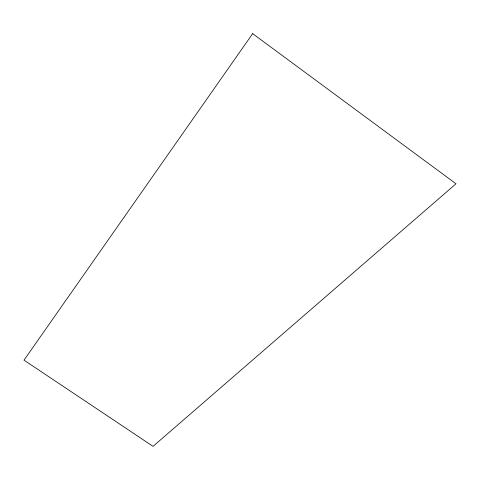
<?xml version="1.0" encoding="UTF-8"?>
<svg xmlns="http://www.w3.org/2000/svg" width="480" height="480" viewBox="0 0 480 480"><rect width="100%" height="100%" fill="white"/><g stroke="black" fill="none" stroke-linecap="round" stroke-linejoin="round"><path stroke-width="0.72" d="M252.654 33.648L24 360.15L153.036 446.352L456 183.786L252.654 33.648"/></g></svg>
